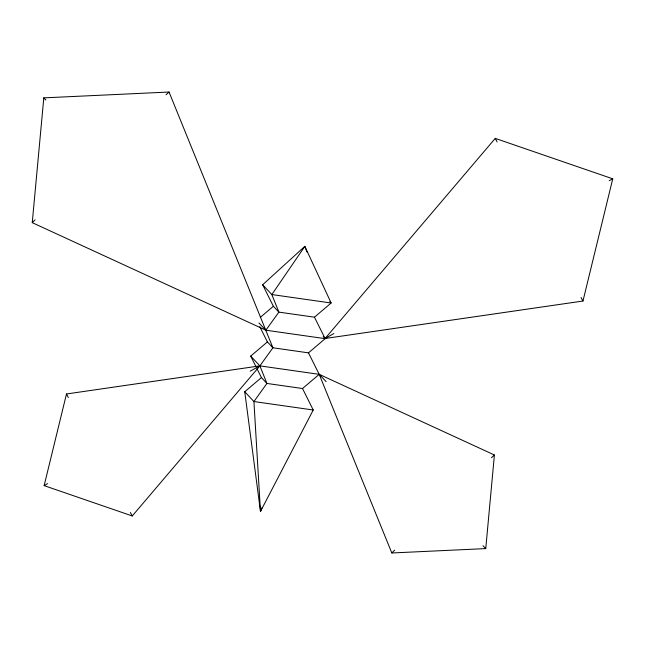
<?xml version="1.0" encoding="UTF-8"?>
<svg xmlns="http://www.w3.org/2000/svg" width="645" height="645" viewBox="0 0 645 645"><rect width="100%" height="100%" fill="white"/><g stroke="black" fill="none" stroke-linecap="round" stroke-linejoin="round"><path stroke-width="0.97" d="M314.454 317.187L331.143 303.005L304.851 246.334L262.652 284.767L273.367 306.246L278.874 312.115L314.454 317.187L325.169 338.665L265.861 330.208L32.25 222.654L43.804 97.863L169.046 92.025L272.908 347.784L259.895 365.876L132.273 515.968L44.142 485.629L66.483 393.982L259.895 365.876L319.202 374.334L494.409 454.999L485.75 548.597L391.813 552.975L319.202 374.334L308.487 352.855L272.908 347.784L267.393 341.914L259.806 326.701M582.967 301.03L612.75 178.826L495.247 138.385L325.088 338.496L582.967 301.03L581.04 297.506M261.951 507.736L260.483 511.469L244.745 391.765L261.427 377.583L256.96 368.634M261.427 377.583L266.933 383.444L302.521 388.524L313.236 410.002L260.483 511.469L253.928 401.545L266.933 383.444L259.895 365.876L250.712 356.096L267.393 341.914M258.919 322.952L265.861 330.208L278.874 312.115L271.835 294.547L262.652 284.767M32.25 222.654L35.104 219.816M391.813 552.975L394.643 550.153M166.079 94.742L169.046 92.025M491.466 457.7L494.409 454.999M260.475 317.211L273.367 306.246M308.487 352.855L325.169 338.665L323.201 336.577M302.521 388.524L319.202 374.334L326.144 381.598M44.142 485.629L47.585 483.613M325.088 338.496L333.836 333.554M250.187 371.165L259.895 365.876M609.219 180.681L612.75 178.826M313.236 410.002L253.928 401.545L244.745 391.765M482.976 545.694L485.75 548.597M43.804 97.863L45.884 100.031M329.829 301.602L331.143 303.005L271.835 294.547L304.851 246.334L306.907 251.961M264.555 328.813L265.861 330.208M130.363 512.469L132.273 515.968M495.247 138.385L497.134 141.932M66.483 393.982L68.354 397.505M250.712 356.096L256.073 366.844"/></g></svg>
